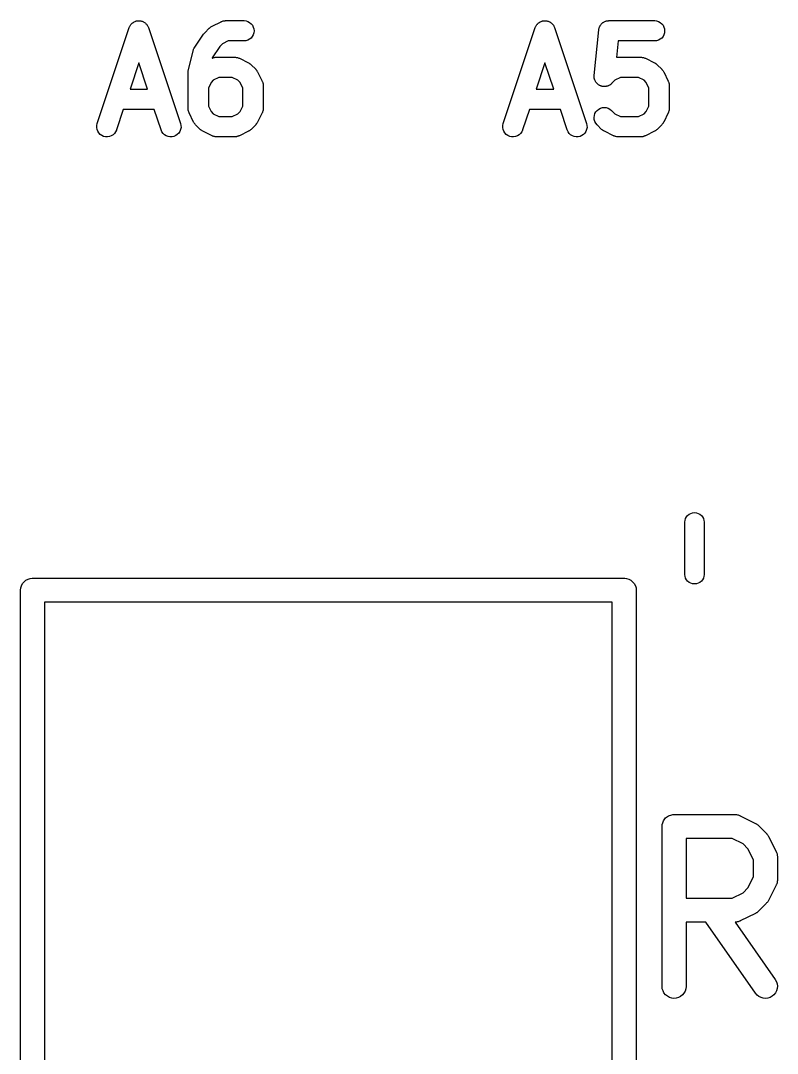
# Model space of a CAD drawing. Extents: x 100.6 to 144.5, y -108 to -92.
# Drawn here: x 117.58 to 122.31, y -99.97 to -93.51 of the extents above; entities that cross this region are included whole.
import ezdxf

# ---------------------------------------------------------------- set-up
doc = ezdxf.new("R2010")
doc.units = 0
doc.header["$MEASUREMENT"] = 0
doc.layers.add('BLACK', color=7, linetype='CONTINUOUS')

msp = doc.modelspace()

# ---------------------------------------------------------------- linework, layer by layer
at = {"layer": 'BLACK', "linetype": 'CONTINUOUS'}
for p, q in [((118.266, -93.5347), (118.267, -93.5332)), ((118.267, -93.5332), (118.27, -93.5303)), ((118.27, -93.5303), (118.273, -93.5271)), ((118.273, -93.5271), (118.275, -93.5261)), ((118.275, -93.5261), (118.276, -93.5248)), ((118.276, -93.5248), (118.28, -93.5225)), ((118.28, -93.5225), (118.283, -93.52)), ((118.283, -93.52), (118.285, -93.5193)), ((118.285, -93.5193), (118.286, -93.5183)), ((118.286, -93.5183), (118.291, -93.5168)), ((118.291, -93.5168), (118.295, -93.515)), ((118.295, -93.515), (118.296, -93.5147)), ((118.296, -93.5147), (118.298, -93.514)), ((118.298, -93.514), (118.302, -93.5133)), ((118.302, -93.5133), (118.307, -93.5124)), ((118.307, -93.5124), (118.309, -93.5123)), ((118.309, -93.5123), (118.31, -93.5121)), ((118.31, -93.5121), (118.315, -93.5122)), ((118.315, -93.5122), (118.319, -93.5121)), ((118.319, -93.5121), (118.321, -93.5124)), ((118.321, -93.5124), (118.323, -93.5125)), ((118.323, -93.5125), (118.327, -93.5135)), ((118.327, -93.5135), (118.331, -93.5143)), ((118.331, -93.5143), (118.333, -93.5149)), ((118.333, -93.5149), (118.335, -93.5153)), ((118.335, -93.5153), (118.339, -93.5172)), ((118.339, -93.5172), (118.343, -93.5187)), ((118.343, -93.5187), (118.344, -93.5197)), ((118.344, -93.5197), (118.346, -93.5205)), ((118.346, -93.5205), (118.35, -93.523)), ((118.35, -93.523), (118.353, -93.5254)), ((118.353, -93.5254), (118.355, -93.5266)), ((118.355, -93.5266), (118.356, -93.5277)), ((118.356, -93.5277), (118.359, -93.5309)), ((118.359, -93.5309), (118.362, -93.5339)), ((118.362, -93.5339), (118.363, -93.5354)), ((118.772, -93.5472), (118.829, -93.5186)), ((118.829, -93.5186), (118.83, -93.5182)), ((118.83, -93.5182), (118.831, -93.5176)), ((118.831, -93.5176), (118.833, -93.5167)), ((118.833, -93.5167), (118.837, -93.5155)), ((118.837, -93.5155), (118.841, -93.514)), ((118.841, -93.514), (118.843, -93.5137)), ((118.843, -93.5137), (118.845, -93.5131)), ((118.845, -93.5131), (118.849, -93.5127)), ((118.849, -93.5127), (118.853, -93.512)), ((118.853, -93.512), (118.855, -93.5121)), ((118.855, -93.5121), (118.857, -93.5119)), ((118.857, -93.5119), (118.971, -93.5119)), ((118.971, -93.5119), (118.972, -93.5119)), ((118.972, -93.5119), (118.985, -93.5133)), ((118.985, -93.5133), (118.996, -93.5171)), ((118.996, -93.5171), (119.007, -93.523)), ((119.007, -93.523), (119.017, -93.531)), ((119.017, -93.531), (119.025, -93.5407)), ((120.806, -93.5347), (120.807, -93.5332)), ((120.807, -93.5332), (120.81, -93.5303)), ((120.81, -93.5303), (120.813, -93.5271)), ((120.813, -93.5271), (120.815, -93.5261)), ((120.815, -93.5261), (120.816, -93.5248)), ((120.816, -93.5248), (120.82, -93.5225)), ((120.82, -93.5225), (120.823, -93.52)), ((120.823, -93.52), (120.825, -93.5193)), ((120.825, -93.5193), (120.826, -93.5183)), ((120.826, -93.5183), (120.831, -93.5168)), ((120.831, -93.5168), (120.835, -93.515)), ((120.835, -93.515), (120.836, -93.5147)), ((120.836, -93.5147), (120.838, -93.514)), ((120.838, -93.514), (120.842, -93.5133)), ((120.842, -93.5133), (120.847, -93.5124)), ((120.847, -93.5124), (120.849, -93.5123)), ((120.849, -93.5123), (120.85, -93.5121)), ((120.85, -93.5121), (120.855, -93.5122)), ((120.855, -93.5122), (120.859, -93.5121)), ((120.859, -93.5121), (120.861, -93.5124)), ((120.861, -93.5124), (120.863, -93.5125)), ((120.863, -93.5125), (120.867, -93.5135)), ((120.867, -93.5135), (120.871, -93.5143)), ((120.871, -93.5143), (120.873, -93.5149)), ((120.873, -93.5149), (120.875, -93.5153)), ((120.875, -93.5153), (120.879, -93.5172)), ((120.879, -93.5172), (120.883, -93.5187)), ((120.883, -93.5187), (120.884, -93.5197)), ((120.884, -93.5197), (120.886, -93.5205)), ((120.886, -93.5205), (120.89, -93.523)), ((120.89, -93.523), (120.893, -93.5254)), ((120.893, -93.5254), (120.895, -93.5266)), ((120.895, -93.5266), (120.896, -93.5277)), ((120.896, -93.5277), (120.899, -93.5309)), ((120.899, -93.5309), (120.902, -93.5339)), ((120.902, -93.5339), (120.903, -93.5354)), ((121.206, -93.5345), (121.208, -93.5325)), ((121.208, -93.5325), (121.21, -93.5304)), ((121.21, -93.5304), (121.212, -93.5282)), ((121.212, -93.5282), (121.215, -93.5259)), ((121.215, -93.5259), (121.217, -93.5243)), ((121.217, -93.5243), (121.219, -93.5225)), ((121.219, -93.5225), (121.222, -93.5209)), ((121.222, -93.5209), (121.225, -93.5191)), ((121.225, -93.5191), (121.228, -93.518)), ((121.228, -93.518), (121.23, -93.5167)), ((121.23, -93.5167), (121.233, -93.5157)), ((121.233, -93.5157), (121.236, -93.5145)), ((121.236, -93.5145), (121.239, -93.514)), ((121.239, -93.514), (121.242, -93.5131)), ((121.242, -93.5131), (121.245, -93.5128)), ((121.245, -93.5128), (121.249, -93.5122)), ((121.249, -93.5122), (121.251, -93.5122)), ((121.251, -93.5122), (121.254, -93.5119)), ((121.254, -93.5119), (121.54, -93.5119)), ((121.54, -93.5119), (121.541, -93.5119)), ((121.541, -93.5119), (121.553, -93.5133)), ((121.553, -93.5133), (121.565, -93.5171)), ((121.565, -93.5171), (121.576, -93.523)), ((121.576, -93.523), (121.585, -93.531)), ((121.585, -93.531), (121.593, -93.5407)), ((118.054, -94.1553), (118.254, -93.5553)), ((118.254, -93.5545), (118.256, -93.5505)), ((118.254, -93.5553), (118.254, -93.5545)), ((118.256, -93.5505), (118.258, -93.5464)), ((118.258, -93.5464), (118.259, -93.5449)), ((118.259, -93.5449), (118.26, -93.5433)), ((118.26, -93.5433), (118.262, -93.5397)), ((118.262, -93.5397), (118.264, -93.536)), ((118.264, -93.536), (118.266, -93.5347)), ((118.363, -93.5354), (118.365, -93.5367)), ((118.365, -93.5367), (118.367, -93.5404)), ((118.367, -93.5404), (118.369, -93.544)), ((118.369, -93.544), (118.37, -93.5457)), ((118.37, -93.5457), (118.371, -93.5472)), ((118.371, -93.5472), (118.373, -93.5513)), ((118.373, -93.5513), (118.375, -93.5553)), ((118.375, -93.5553), (118.575, -94.1553)), ((118.661, -93.6831), (118.719, -93.5973)), ((118.719, -93.5966), (118.723, -93.5921)), ((118.719, -93.5972), (118.719, -93.5966)), ((118.719, -93.5973), (118.719, -93.5972)), ((118.719, -93.5972), (118.719, -93.5972)), ((118.719, -93.5973), (118.719, -93.5973)), ((118.723, -93.5921), (118.727, -93.5877)), ((118.727, -93.5877), (118.755, -93.5591)), ((118.755, -93.5591), (118.756, -93.5585)), ((118.756, -93.5585), (118.759, -93.5563)), ((118.759, -93.5563), (118.761, -93.5538)), ((118.761, -93.5538), (118.763, -93.5524)), ((118.763, -93.5524), (118.765, -93.5507)), ((118.765, -93.5507), (118.769, -93.5491)), ((118.769, -93.5491), (118.772, -93.5472)), ((119.025, -93.5407), (119.03, -93.5516)), ((119.03, -93.5516), (119.034, -93.5635)), ((119.034, -93.5882), (119.03, -93.6)), ((119.034, -93.5635), (119.035, -93.5759)), ((119.035, -93.5759), (119.034, -93.5882)), ((120.594, -94.1553), (120.794, -93.5553)), ((120.794, -93.5545), (120.796, -93.5505)), ((120.794, -93.5553), (120.794, -93.5545)), ((120.796, -93.5505), (120.798, -93.5464)), ((120.798, -93.5464), (120.799, -93.5449)), ((120.799, -93.5449), (120.8, -93.5433)), ((120.8, -93.5433), (120.802, -93.5397)), ((120.802, -93.5397), (120.804, -93.536)), ((120.804, -93.536), (120.806, -93.5347)), ((120.903, -93.5354), (120.905, -93.5367)), ((120.905, -93.5367), (120.907, -93.5404)), ((120.907, -93.5404), (120.909, -93.544)), ((120.909, -93.544), (120.91, -93.5457)), ((120.91, -93.5457), (120.911, -93.5472)), ((120.911, -93.5472), (120.913, -93.5513)), ((120.913, -93.5513), (120.915, -93.5553)), ((120.915, -93.5553), (121.115, -94.1553)), ((121.163, -93.8548), (121.191, -93.5691)), ((121.191, -93.5682), (121.192, -93.5655)), ((121.191, -93.5691), (121.191, -93.5682)), ((121.192, -93.5627), (121.193, -93.5594)), ((121.192, -93.5655), (121.192, -93.5627)), ((121.193, -93.5594), (121.194, -93.5561)), ((121.194, -93.5561), (121.195, -93.5535)), ((121.195, -93.5535), (121.196, -93.5508)), ((121.196, -93.5508), (121.197, -93.5478)), ((121.197, -93.5478), (121.199, -93.5447)), ((121.199, -93.5447), (121.2, -93.5424)), ((121.2, -93.5424), (121.202, -93.5399)), ((121.202, -93.5399), (121.204, -93.5373)), ((121.204, -93.5373), (121.206, -93.5345)), ((121.593, -93.5407), (121.599, -93.5516)), ((121.599, -93.5516), (121.602, -93.5635)), ((121.602, -93.5882), (121.599, -93.6)), ((121.602, -93.5635), (121.603, -93.5759)), ((121.603, -93.5759), (121.602, -93.5882)), ((118.838, -93.6562), (118.821, -93.673)), ((118.872, -93.6389), (118.838, -93.6562)), ((118.971, -93.6389), (118.872, -93.6389)), ((118.984, -93.6377), (118.971, -93.6389)), ((118.996, -93.6341), (118.984, -93.6377)), ((119.007, -93.6283), (118.996, -93.6341)), ((119.016, -93.6205), (119.007, -93.6283)), ((119.024, -93.6109), (119.016, -93.6205)), ((119.03, -93.6), (119.024, -93.6109)), ((121.312, -93.6389), (121.301, -93.7415)), ((121.54, -93.6389), (121.312, -93.6389)), ((121.552, -93.6377), (121.54, -93.6389)), ((121.564, -93.6341), (121.552, -93.6377)), ((121.575, -93.6283), (121.564, -93.6341)), ((121.585, -93.6205), (121.575, -93.6283)), ((121.593, -93.6109), (121.585, -93.6205)), ((121.599, -93.6), (121.593, -93.6109)), ((118.624, -93.8172), (118.653, -93.7029)), ((118.653, -93.702), (118.654, -93.6981)), ((118.653, -93.7029), (118.653, -93.702)), ((118.654, -93.6981), (118.656, -93.694)), ((118.656, -93.694), (118.657, -93.6923)), ((118.657, -93.6904), (118.659, -93.6868)), ((118.657, -93.6923), (118.657, -93.6904)), ((118.659, -93.6868), (118.661, -93.6831)), ((118.821, -93.673), (118.773, -93.7444)), ((118.314, -93.7762), (118.26, -93.9405)), ((118.369, -93.9405), (118.314, -93.7762)), ((118.773, -93.7444), (118.773, -93.7467)), ((118.773, -93.7467), (118.774, -93.7462)), ((118.774, -93.7462), (118.776, -93.7453)), ((118.776, -93.7453), (118.78, -93.744)), ((118.78, -93.744), (118.784, -93.7425)), ((118.784, -93.7425), (118.786, -93.7423)), ((118.786, -93.7423), (118.788, -93.7417)), ((118.788, -93.7417), (118.792, -93.7413)), ((118.792, -93.7413), (118.796, -93.7406)), ((118.796, -93.7406), (118.798, -93.7407)), ((118.798, -93.7407), (118.8, -93.7405)), ((118.8, -93.7405), (118.914, -93.7405)), ((118.914, -93.7405), (118.915, -93.7405)), ((118.915, -93.7405), (118.917, -93.7407)), ((118.917, -93.7407), (118.919, -93.7407)), ((118.919, -93.7407), (118.923, -93.7414)), ((118.923, -93.7414), (118.927, -93.7419)), ((118.927, -93.7419), (118.929, -93.7425)), ((118.929, -93.7425), (118.931, -93.7428)), ((118.931, -93.7428), (118.935, -93.7443)), ((118.935, -93.7443), (118.939, -93.7456)), ((118.939, -93.7456), (118.941, -93.7465)), ((118.941, -93.7465), (118.943, -93.7472)), ((118.943, -93.7472), (119, -93.7758)), ((119, -93.7758), (119.001, -93.7762)), ((119.001, -93.7762), (119.004, -93.7781)), ((119.004, -93.7781), (119.007, -93.7798)), ((119.007, -93.7798), (119.009, -93.7815)), ((119.009, -93.7815), (119.011, -93.7829)), ((119.011, -93.7829), (119.014, -93.7854)), ((119.014, -93.7854), (119.016, -93.7877)), ((119.016, -93.7877), (119.045, -93.8162)), ((120.854, -93.7762), (120.8, -93.9405)), ((120.909, -93.9405), (120.854, -93.7762)), ((121.301, -93.7415), (121.303, -93.7413)), ((121.303, -93.7413), (121.308, -93.7406)), ((121.308, -93.7406), (121.31, -93.7407)), ((121.31, -93.7407), (121.311, -93.7405)), ((121.311, -93.7405), (121.454, -93.7405)), ((121.454, -93.7405), (121.455, -93.7405)), ((121.455, -93.7405), (121.457, -93.7407)), ((121.457, -93.7407), (121.459, -93.7407)), ((121.459, -93.7407), (121.463, -93.7414)), ((121.463, -93.7414), (121.467, -93.7419)), ((121.467, -93.7419), (121.469, -93.7425)), ((121.469, -93.7425), (121.471, -93.7428)), ((121.471, -93.7428), (121.475, -93.7443)), ((121.475, -93.7443), (121.479, -93.7456)), ((121.479, -93.7456), (121.481, -93.7465)), ((121.481, -93.7465), (121.483, -93.7472)), ((121.483, -93.7472), (121.54, -93.7758)), ((121.54, -93.7758), (121.541, -93.7762)), ((121.541, -93.7762), (121.544, -93.7781)), ((121.544, -93.7781), (121.547, -93.7798)), ((121.547, -93.7798), (121.549, -93.7815)), ((121.549, -93.7815), (121.551, -93.7829)), ((121.551, -93.7829), (121.554, -93.7854)), ((121.554, -93.7854), (121.556, -93.7877)), ((121.556, -93.7877), (121.585, -93.8162)), ((118.622, -93.8294), (118.623, -93.8244)), ((118.622, -93.8306), (118.622, -93.8294)), ((118.622, -93.8317), (118.622, -93.8306)), ((118.622, -93.8326), (118.622, -93.8317)), ((118.622, -94.0611), (118.622, -93.8326)), ((118.623, -93.8244), (118.624, -93.8194)), ((118.624, -93.8183), (118.624, -93.8172)), ((118.624, -93.8194), (118.624, -93.8183)), ((119.045, -93.8162), (119.046, -93.8169)), ((119.046, -93.8169), (119.048, -93.8197)), ((119.048, -93.8197), (119.05, -93.8223)), ((119.05, -93.8223), (119.052, -93.8245)), ((119.052, -93.8245), (119.053, -93.8266)), ((119.053, -93.8266), (119.055, -93.8297)), ((119.055, -93.8297), (119.057, -93.8327)), ((119.057, -93.8327), (119.085, -93.8899)), ((121.163, -93.8579), (121.163, -93.8548)), ((121.585, -93.8162), (121.586, -93.8169)), ((121.586, -93.8169), (121.588, -93.8197)), ((121.588, -93.8197), (121.59, -93.8223)), ((121.59, -93.8223), (121.592, -93.8245)), ((121.592, -93.8245), (121.593, -93.8266)), ((121.593, -93.8266), (121.595, -93.8297)), ((121.595, -93.8297), (121.597, -93.8327)), ((121.597, -93.8327), (121.625, -93.8899)), ((118.766, -93.8988), (118.749, -93.9333)), ((118.78, -93.8848), (118.766, -93.8988)), ((118.815, -93.8675), (118.78, -93.8848)), ((118.899, -93.8675), (118.815, -93.8675)), ((118.934, -93.8848), (118.899, -93.8675)), ((118.948, -93.8988), (118.934, -93.8848)), ((118.965, -93.9333), (118.948, -93.8988)), ((119.085, -93.8899), (119.086, -93.8907)), ((119.086, -93.8907), (119.086, -93.8924)), ((119.086, -93.8924), (119.087, -93.8941)), ((119.087, -93.8941), (119.089, -93.8983)), ((119.089, -93.8983), (119.09, -93.9023)), ((119.09, -93.9023), (119.09, -93.9042)), ((119.09, -93.9042), (119.091, -93.906)), ((119.091, -93.906), (119.091, -93.9103)), ((119.091, -93.9103), (119.092, -93.9146)), ((119.092, -93.9146), (119.092, -93.9164)), ((119.092, -93.9164), (119.092, -93.9183)), ((119.092, -93.9183), (119.092, -94.0611)), ((121.162, -93.8609), (121.163, -93.8579)), ((121.163, -93.8641), (121.162, -93.8609)), ((121.163, -93.8672), (121.163, -93.8641)), ((121.163, -93.8702), (121.163, -93.8672)), ((121.163, -93.8733), (121.163, -93.8702)), ((121.164, -93.8763), (121.163, -93.8733)), ((121.165, -93.8794), (121.164, -93.8763)), ((121.166, -93.8822), (121.165, -93.8794)), ((121.167, -93.8851), (121.166, -93.8822)), ((121.168, -93.8879), (121.167, -93.8851)), ((121.17, -93.8908), (121.168, -93.8879)), ((121.171, -93.8934), (121.17, -93.8908)), ((121.173, -93.8961), (121.171, -93.8934)), ((121.175, -93.8985), (121.173, -93.8961)), ((121.176, -93.9012), (121.175, -93.8985)), ((121.179, -93.9034), (121.176, -93.9012)), ((121.181, -93.9057), (121.179, -93.9034)), ((121.183, -93.9077), (121.181, -93.9057)), ((121.185, -93.91), (121.183, -93.9077)), ((121.188, -93.9117), (121.185, -93.91)), ((121.19, -93.9137), (121.188, -93.9117)), ((121.193, -93.9152), (121.19, -93.9137)), ((121.195, -93.9169), (121.193, -93.9152)), ((121.198, -93.9181), (121.195, -93.9169)), ((121.201, -93.9196), (121.198, -93.9181)), ((121.204, -93.9205), (121.201, -93.9196)), ((121.207, -93.9218), (121.204, -93.9205)), ((121.21, -93.9224), (121.207, -93.9218)), ((121.246, -93.921), (121.244, -93.9221)), ((121.249, -93.9201), (121.246, -93.921)), ((121.252, -93.9186), (121.249, -93.9201)), ((121.255, -93.9175), (121.252, -93.9186)), ((121.258, -93.9158), (121.255, -93.9175)), ((121.26, -93.9144), (121.258, -93.9158)), ((121.263, -93.9124), (121.26, -93.9144)), ((121.265, -93.9107), (121.263, -93.9124)), ((121.268, -93.9086), (121.265, -93.9107)), ((121.27, -93.9067), (121.268, -93.9086)), ((121.271, -93.906), (121.27, -93.9067)), ((121.292, -93.8848), (121.271, -93.906)), ((121.326, -93.8675), (121.292, -93.8848)), ((121.439, -93.8675), (121.326, -93.8675)), ((121.474, -93.8848), (121.439, -93.8675)), ((121.488, -93.8988), (121.474, -93.8848)), ((121.505, -93.9333), (121.488, -93.8988)), ((121.625, -93.8899), (121.626, -93.8907)), ((121.626, -93.8907), (121.626, -93.8924)), ((121.626, -93.8924), (121.627, -93.8941)), ((121.627, -93.8941), (121.629, -93.8983)), ((121.629, -93.8983), (121.63, -93.9023)), ((121.63, -93.9023), (121.63, -93.9042)), ((121.63, -93.9042), (121.631, -93.906)), ((121.631, -93.906), (121.631, -93.9103)), ((121.631, -93.9103), (121.632, -93.9146)), ((121.632, -93.9146), (121.632, -93.9164)), ((121.632, -93.9164), (121.632, -93.9183)), ((121.632, -93.9183), (121.632, -94.0611)), ((118.26, -93.9405), (118.369, -93.9405)), ((118.749, -93.9333), (118.749, -94.0462)), ((118.965, -94.0462), (118.965, -93.9333)), ((120.8, -93.9405), (120.909, -93.9405)), ((121.213, -93.9233), (121.21, -93.9224)), ((121.216, -93.9236), (121.213, -93.9233)), ((121.219, -93.9243), (121.216, -93.9236)), ((121.222, -93.9243), (121.219, -93.9243)), ((121.225, -93.9246), (121.222, -93.9243)), ((121.228, -93.9244), (121.225, -93.9246)), ((121.231, -93.9244), (121.228, -93.9244)), ((121.234, -93.9238), (121.231, -93.9244)), ((121.237, -93.9236), (121.234, -93.9238)), ((121.24, -93.9227), (121.237, -93.9236)), ((121.244, -93.9221), (121.24, -93.9227)), ((121.505, -94.0462), (121.505, -93.9333)), ((118.749, -94.0462), (118.766, -94.0807)), ((118.948, -94.0807), (118.965, -94.0462)), ((121.488, -94.0807), (121.505, -94.0462)), ((118.217, -94.0675), (118.175, -94.1955)), ((118.411, -94.0675), (118.217, -94.0675)), ((118.454, -94.1955), (118.411, -94.0675)), ((118.622, -94.063), (118.622, -94.0611)), ((118.622, -94.0649), (118.622, -94.063)), ((118.623, -94.0691), (118.622, -94.0649)), ((118.623, -94.0735), (118.623, -94.0691)), ((118.624, -94.0753), (118.623, -94.0735)), ((118.624, -94.0771), (118.624, -94.0753)), ((118.626, -94.0812), (118.624, -94.0771)), ((118.627, -94.0853), (118.626, -94.0812)), ((118.628, -94.087), (118.627, -94.0853)), ((118.629, -94.0887), (118.628, -94.087)), ((118.629, -94.0895), (118.629, -94.0887)), ((118.657, -94.1467), (118.629, -94.0895)), ((118.766, -94.0807), (118.78, -94.0947)), ((118.78, -94.0947), (118.815, -94.1119)), ((118.815, -94.1119), (118.899, -94.1119)), ((118.899, -94.1119), (118.934, -94.0947)), ((118.934, -94.0947), (118.948, -94.0807)), ((119.085, -94.0895), (119.057, -94.1467)), ((119.086, -94.0878), (119.085, -94.0895)), ((119.087, -94.0862), (119.086, -94.0878)), ((119.088, -94.082), (119.087, -94.0862)), ((119.09, -94.078), (119.088, -94.082)), ((119.091, -94.0743), (119.09, -94.0761)), ((119.09, -94.0761), (119.09, -94.078)), ((119.092, -94.0658), (119.091, -94.07)), ((119.091, -94.07), (119.091, -94.0743)), ((119.092, -94.0611), (119.092, -94.062)), ((119.092, -94.062), (119.092, -94.0639)), ((119.092, -94.0639), (119.092, -94.0658)), ((120.757, -94.0675), (120.715, -94.1955)), ((120.951, -94.0675), (120.757, -94.0675)), ((120.994, -94.1955), (120.951, -94.0675)), ((121.162, -94.1176), (121.164, -94.1053)), ((121.164, -94.1053), (121.167, -94.0935)), ((121.167, -94.0935), (121.173, -94.0826)), ((121.173, -94.0826), (121.181, -94.0731)), ((121.181, -94.0731), (121.191, -94.0653)), ((121.191, -94.0653), (121.202, -94.0595)), ((121.202, -94.0595), (121.214, -94.056)), ((121.214, -94.056), (121.226, -94.0548)), ((121.226, -94.0548), (121.238, -94.056)), ((121.238, -94.056), (121.25, -94.0597)), ((121.25, -94.0597), (121.261, -94.0655)), ((121.261, -94.0655), (121.271, -94.0734)), ((121.271, -94.0734), (121.292, -94.0947)), ((121.292, -94.0947), (121.326, -94.1119)), ((121.326, -94.1119), (121.439, -94.1119)), ((121.439, -94.1119), (121.474, -94.0947)), ((121.474, -94.0947), (121.488, -94.0807)), ((121.625, -94.0895), (121.597, -94.1467)), ((121.626, -94.0878), (121.625, -94.0895)), ((121.627, -94.0862), (121.626, -94.0878)), ((121.628, -94.082), (121.627, -94.0862)), ((121.63, -94.078), (121.628, -94.082)), ((121.631, -94.0743), (121.63, -94.0761)), ((121.63, -94.0761), (121.63, -94.078)), ((121.632, -94.0658), (121.631, -94.07)), ((121.631, -94.07), (121.631, -94.0743)), ((121.632, -94.0611), (121.632, -94.062)), ((121.632, -94.062), (121.632, -94.0639)), ((121.632, -94.0639), (121.632, -94.0658)), ((118.051, -94.1674), (118.054, -94.1553)), ((118.051, -94.1798), (118.051, -94.1674)), ((118.053, -94.192), (118.051, -94.1798)), ((118.575, -94.1553), (118.575, -94.1562)), ((118.575, -94.1562), (118.577, -94.1683)), ((118.577, -94.1683), (118.578, -94.1807)), ((118.659, -94.1497), (118.657, -94.1467)), ((118.661, -94.1529), (118.659, -94.1497)), ((118.663, -94.1549), (118.661, -94.1529)), ((118.664, -94.1572), (118.663, -94.1549)), ((118.667, -94.1598), (118.664, -94.1572)), ((118.669, -94.1626), (118.667, -94.1598)), ((118.669, -94.1632), (118.669, -94.1626)), ((118.698, -94.1918), (118.669, -94.1632)), ((119.045, -94.1632), (119.016, -94.1918)), ((119.047, -94.1604), (119.045, -94.1632)), ((119.05, -94.1579), (119.047, -94.1604)), ((119.051, -94.1557), (119.05, -94.1579)), ((119.053, -94.1536), (119.051, -94.1557)), ((119.054, -94.1505), (119.053, -94.1536)), ((119.056, -94.1475), (119.054, -94.1505)), ((119.057, -94.1467), (119.056, -94.1475)), ((120.591, -94.1674), (120.594, -94.1553)), ((120.591, -94.1798), (120.591, -94.1674)), ((120.593, -94.192), (120.591, -94.1798)), ((121.115, -94.1553), (121.115, -94.1562)), ((121.115, -94.1562), (121.117, -94.1683)), ((121.117, -94.1683), (121.118, -94.1807)), ((121.163, -94.13), (121.162, -94.1176)), ((121.167, -94.1419), (121.163, -94.13)), ((121.172, -94.1529), (121.167, -94.1419)), ((121.18, -94.1626), (121.172, -94.1529)), ((121.181, -94.1632), (121.18, -94.1626)), ((121.209, -94.1918), (121.181, -94.1632)), ((121.585, -94.1632), (121.556, -94.1918)), ((121.587, -94.1604), (121.585, -94.1632)), ((121.59, -94.1579), (121.587, -94.1604)), ((121.591, -94.1557), (121.59, -94.1579)), ((121.593, -94.1536), (121.591, -94.1557)), ((121.594, -94.1505), (121.593, -94.1536)), ((121.596, -94.1475), (121.594, -94.1505)), ((121.597, -94.1467), (121.596, -94.1475)), ((118.057, -94.2036), (118.053, -94.192)), ((118.064, -94.2141), (118.057, -94.2036)), ((118.072, -94.2232), (118.064, -94.2141)), ((118.083, -94.2304), (118.072, -94.2232)), ((118.094, -94.2355), (118.083, -94.2304)), ((118.106, -94.2384), (118.094, -94.2355)), ((118.118, -94.2388), (118.106, -94.2384)), ((118.13, -94.2368), (118.118, -94.2388)), ((118.142, -94.2325), (118.13, -94.2368)), ((118.153, -94.226), (118.142, -94.2325)), ((118.162, -94.2176), (118.153, -94.226)), ((118.169, -94.2076), (118.162, -94.2176)), ((118.174, -94.1963), (118.169, -94.2076)), ((118.175, -94.1955), (118.174, -94.1963)), ((118.459, -94.2068), (118.454, -94.1955)), ((118.466, -94.2169), (118.459, -94.2068)), ((118.475, -94.2255), (118.466, -94.2169)), ((118.486, -94.2321), (118.475, -94.2255)), ((118.497, -94.2366), (118.486, -94.2321)), ((118.509, -94.2387), (118.497, -94.2366)), ((118.522, -94.2385), (118.509, -94.2387)), ((118.534, -94.2358), (118.522, -94.2385)), ((118.545, -94.2308), (118.534, -94.2358)), ((118.555, -94.2238), (118.545, -94.2308)), ((118.564, -94.2148), (118.555, -94.2238)), ((118.571, -94.2044), (118.564, -94.2148)), ((118.575, -94.1929), (118.571, -94.2044)), ((118.578, -94.1807), (118.575, -94.1929)), ((118.701, -94.194), (118.698, -94.1918)), ((118.703, -94.1965), (118.701, -94.194)), ((118.705, -94.1979), (118.703, -94.1965)), ((118.708, -94.1996), (118.705, -94.1979)), ((118.711, -94.2013), (118.708, -94.1996)), ((118.714, -94.2033), (118.711, -94.2013)), ((118.714, -94.2037), (118.714, -94.2033)), ((118.772, -94.2322), (118.714, -94.2037)), ((118.773, -94.2329), (118.772, -94.2322)), ((118.775, -94.2338), (118.773, -94.2329)), ((118.779, -94.2351), (118.775, -94.2338)), ((118.783, -94.2367), (118.779, -94.2351)), ((118.785, -94.237), (118.783, -94.2367)), ((118.787, -94.2375), (118.785, -94.237)), ((118.791, -94.238), (118.787, -94.2375)), ((118.795, -94.2388), (118.791, -94.238)), ((118.797, -94.2387), (118.795, -94.2388)), ((118.799, -94.2389), (118.797, -94.2387)), ((118.8, -94.2389), (118.799, -94.2389)), ((118.914, -94.2389), (118.8, -94.2389)), ((118.916, -94.2387), (118.914, -94.2389)), ((118.918, -94.2388), (118.916, -94.2387)), ((118.922, -94.2381), (118.918, -94.2388)), ((118.927, -94.2377), (118.922, -94.2381)), ((118.928, -94.2372), (118.927, -94.2377)), ((118.93, -94.2369), (118.928, -94.2372)), ((118.934, -94.2354), (118.93, -94.2369)), ((118.938, -94.2341), (118.934, -94.2354)), ((118.94, -94.2333), (118.938, -94.2341)), ((118.942, -94.2326), (118.94, -94.2333)), ((118.943, -94.2322), (118.942, -94.2326)), ((119, -94.2037), (118.943, -94.2322)), ((119.003, -94.2018), (119, -94.2037)), ((119.006, -94.2001), (119.003, -94.2018)), ((119.008, -94.1985), (119.006, -94.2001)), ((119.01, -94.1971), (119.008, -94.1985)), ((119.013, -94.1946), (119.01, -94.1971)), ((119.016, -94.1924), (119.013, -94.1946)), ((119.016, -94.1918), (119.016, -94.1924)), ((120.597, -94.2036), (120.593, -94.192)), ((120.604, -94.2141), (120.597, -94.2036)), ((120.612, -94.2232), (120.604, -94.2141)), ((120.623, -94.2304), (120.612, -94.2232)), ((120.634, -94.2355), (120.623, -94.2304)), ((120.646, -94.2384), (120.634, -94.2355)), ((120.658, -94.2388), (120.646, -94.2384)), ((120.67, -94.2368), (120.658, -94.2388)), ((120.682, -94.2325), (120.67, -94.2368)), ((120.693, -94.226), (120.682, -94.2325)), ((120.702, -94.2176), (120.693, -94.226)), ((120.709, -94.2076), (120.702, -94.2176)), ((120.714, -94.1963), (120.709, -94.2076)), ((120.715, -94.1955), (120.714, -94.1963)), ((120.999, -94.2068), (120.994, -94.1955)), ((121.006, -94.2169), (120.999, -94.2068)), ((121.015, -94.2255), (121.006, -94.2169)), ((121.026, -94.2321), (121.015, -94.2255)), ((121.037, -94.2366), (121.026, -94.2321)), ((121.049, -94.2387), (121.037, -94.2366)), ((121.062, -94.2385), (121.049, -94.2387)), ((121.074, -94.2358), (121.062, -94.2385)), ((121.085, -94.2308), (121.074, -94.2358)), ((121.095, -94.2238), (121.085, -94.2308)), ((121.104, -94.2148), (121.095, -94.2238)), ((121.111, -94.2044), (121.104, -94.2148)), ((121.115, -94.1929), (121.111, -94.2044)), ((121.118, -94.1807), (121.115, -94.1929)), ((121.212, -94.194), (121.209, -94.1918)), ((121.215, -94.1965), (121.212, -94.194)), ((121.217, -94.1979), (121.215, -94.1965)), ((121.219, -94.1996), (121.217, -94.1979)), ((121.222, -94.2013), (121.219, -94.1996)), ((121.225, -94.2033), (121.222, -94.2013)), ((121.226, -94.2037), (121.225, -94.2033)), ((121.283, -94.2322), (121.226, -94.2037)), ((121.285, -94.2329), (121.283, -94.2322)), ((121.286, -94.2338), (121.285, -94.2329)), ((121.291, -94.2351), (121.286, -94.2338)), ((121.295, -94.2367), (121.291, -94.2351)), ((121.296, -94.237), (121.295, -94.2367)), ((121.298, -94.2375), (121.296, -94.237)), ((121.303, -94.238), (121.298, -94.2375)), ((121.307, -94.2388), (121.303, -94.238)), ((121.309, -94.2387), (121.307, -94.2388)), ((121.311, -94.2389), (121.309, -94.2387)), ((121.454, -94.2389), (121.311, -94.2389)), ((121.311, -94.2389), (121.311, -94.2389)), ((121.456, -94.2387), (121.454, -94.2389)), ((121.458, -94.2388), (121.456, -94.2387)), ((121.462, -94.2381), (121.458, -94.2388)), ((121.467, -94.2377), (121.462, -94.2381)), ((121.468, -94.2372), (121.467, -94.2377)), ((121.47, -94.2369), (121.468, -94.2372)), ((121.474, -94.2354), (121.47, -94.2369)), ((121.478, -94.2341), (121.474, -94.2354)), ((121.48, -94.2333), (121.478, -94.2341)), ((121.482, -94.2326), (121.48, -94.2333)), ((121.483, -94.2322), (121.482, -94.2326)), ((121.54, -94.2037), (121.483, -94.2322)), ((121.543, -94.2018), (121.54, -94.2037)), ((121.546, -94.2001), (121.543, -94.2018)), ((121.548, -94.1985), (121.546, -94.2001)), ((121.55, -94.1971), (121.548, -94.1985)), ((121.553, -94.1946), (121.55, -94.1971)), ((121.556, -94.1924), (121.553, -94.1946)), ((121.556, -94.1918), (121.556, -94.1924)), ((121.731, -96.638), (121.734, -96.6266)), ((121.734, -96.6266), (121.74, -96.6162)), ((121.74, -96.6162), (121.747, -96.6071)), ((121.747, -96.6071), (121.757, -96.5996)), ((121.757, -96.5996), (121.767, -96.594)), ((121.767, -96.594), (121.778, -96.5906)), ((121.778, -96.5906), (121.79, -96.5894)), ((121.79, -96.5894), (121.802, -96.5906)), ((121.802, -96.5906), (121.813, -96.594)), ((121.813, -96.594), (121.823, -96.5996)), ((121.823, -96.5996), (121.833, -96.6071)), ((121.833, -96.6071), (121.84, -96.6162)), ((121.84, -96.6162), (121.846, -96.6266)), ((121.846, -96.6266), (121.849, -96.638)), ((121.73, -96.6468), (121.731, -96.638)), ((121.73, -96.9782), (121.73, -96.6468)), ((121.849, -96.638), (121.85, -96.6468)), ((121.85, -96.6468), (121.85, -96.9782)), ((117.587, -97.0331), (117.597, -97.0217)), ((117.597, -97.0217), (117.608, -97.0123)), ((117.608, -97.0123), (117.621, -97.0054)), ((117.621, -97.0054), (117.635, -97.0011)), ((117.635, -97.0011), (117.646, -97)), ((117.646, -97), (117.65, -96.9996)), ((117.65, -96.9996), (117.654, -97)), ((117.654, -97), (121.346, -97)), ((121.346, -97), (121.35, -96.9996)), ((121.35, -96.9996), (121.354, -97)), ((121.354, -97), (121.365, -97.0011)), ((121.365, -97.0011), (121.379, -97.0054)), ((121.379, -97.0054), (121.392, -97.0123)), ((121.392, -97.0123), (121.403, -97.0217)), ((121.403, -97.0217), (121.413, -97.0331)), ((121.731, -96.987), (121.73, -96.9782)), ((121.734, -96.9984), (121.731, -96.987)), ((121.74, -97.0088), (121.734, -96.9984)), ((121.747, -97.0179), (121.74, -97.0088)), ((121.757, -97.0254), (121.747, -97.0179)), ((121.833, -97.0179), (121.823, -97.0254)), ((121.84, -97.0088), (121.833, -97.0179)), ((121.846, -96.9984), (121.84, -97.0088)), ((121.849, -96.987), (121.846, -96.9984)), ((121.85, -96.9782), (121.849, -96.987)), ((117.575, -97.075), (117.576, -97.0603)), ((117.575, -97.0787), (117.575, -97.075)), ((117.575, -103.171), (117.575, -97.0787)), ((117.576, -97.0603), (117.58, -97.0462)), ((117.58, -97.0462), (117.587, -97.0331)), ((121.413, -97.0331), (121.42, -97.0462)), ((121.42, -97.0462), (121.424, -97.0603)), ((121.424, -97.0603), (121.425, -97.075)), ((121.425, -97.075), (121.425, -97.0787)), ((121.425, -97.0787), (121.425, -103.171)), ((121.767, -97.031), (121.757, -97.0254)), ((121.778, -97.0344), (121.767, -97.031)), ((121.79, -97.0356), (121.778, -97.0344)), ((121.802, -97.0344), (121.79, -97.0356)), ((121.813, -97.031), (121.802, -97.0344)), ((121.823, -97.0254), (121.813, -97.031)), ((117.725, -97.15), (117.725, -103.1)), ((121.275, -97.15), (117.725, -97.15)), ((121.275, -103.1), (121.275, -97.15)), ((121.6, -98.51), (121.605, -98.5046)), ((121.605, -98.5046), (121.609, -98.4992)), ((121.609, -98.4988), (121.615, -98.4944)), ((121.609, -98.499), (121.609, -98.4988)), ((121.609, -98.4992), (121.609, -98.499)), ((121.615, -98.4944), (121.62, -98.4899)), ((121.62, -98.4899), (121.621, -98.4898)), ((121.621, -98.4896), (121.627, -98.4864)), ((121.621, -98.4898), (121.621, -98.4896)), ((121.627, -98.4864), (121.633, -98.483)), ((121.633, -98.483), (121.634, -98.483)), ((121.634, -98.4828), (121.641, -98.4808)), ((121.634, -98.483), (121.634, -98.4828)), ((121.641, -98.4808), (121.647, -98.4788)), ((121.647, -98.4788), (121.648, -98.4788)), ((121.648, -98.4787), (121.655, -98.4781)), ((121.648, -98.4788), (121.648, -98.4787)), ((121.655, -98.4781), (121.662, -98.4774)), ((121.662, -98.4774), (122.043, -98.4774)), ((122.043, -98.4774), (122.044, -98.4774)), ((122.044, -98.4774), (122.046, -98.4776)), ((122.046, -98.4776), (122.048, -98.4776)), ((122.048, -98.4776), (122.053, -98.4784)), ((122.053, -98.4784), (122.058, -98.479)), ((122.058, -98.479), (122.061, -98.4797)), ((122.061, -98.4797), (122.063, -98.4801)), ((122.063, -98.4801), (122.068, -98.4819)), ((122.068, -98.4819), (122.072, -98.4834)), ((122.072, -98.4834), (122.074, -98.4845)), ((122.074, -98.4845), (122.076, -98.4853)), ((122.076, -98.4853), (122.172, -98.5329)), ((121.587, -98.5513), (121.588, -98.5443)), ((121.587, -98.5518), (121.587, -98.5513)), ((121.587, -98.5519), (121.587, -98.5518)), ((121.587, -98.5524), (121.587, -98.5519)), ((121.587, -98.5519), (121.587, -98.5519)), ((121.587, -99.5524), (121.587, -98.5524)), ((121.588, -98.5373), (121.589, -98.537)), ((121.588, -98.5443), (121.588, -98.5373)), ((121.589, -98.5368), (121.591, -98.5301)), ((121.589, -98.537), (121.589, -98.5368)), ((121.591, -98.5301), (121.593, -98.5233)), ((121.593, -98.5228), (121.596, -98.5166)), ((121.593, -98.5231), (121.593, -98.5228)), ((121.593, -98.5233), (121.593, -98.5231)), ((121.596, -98.5166), (121.6, -98.5104)), ((121.6, -98.5102), (121.6, -98.51)), ((121.6, -98.5104), (121.6, -98.5102)), ((122.172, -98.5329), (122.173, -98.5334)), ((122.173, -98.5334), (122.176, -98.5357)), ((122.176, -98.5357), (122.18, -98.5377)), ((122.18, -98.5377), (122.182, -98.5397)), ((122.182, -98.5397), (122.185, -98.5414)), ((122.185, -98.5414), (122.188, -98.5443)), ((122.188, -98.5443), (122.191, -98.547)), ((122.191, -98.547), (122.239, -98.5946)), ((121.737, -98.6274), (121.737, -99.0012)), ((122.025, -98.6274), (121.737, -98.6274)), ((122.094, -98.6616), (122.025, -98.6274)), ((122.239, -98.5946), (122.239, -98.5953)), ((122.239, -98.5953), (122.242, -98.5986)), ((122.242, -98.5986), (122.245, -98.6017)), ((122.245, -98.6017), (122.247, -98.6043)), ((122.247, -98.6043), (122.249, -98.6068)), ((122.249, -98.6068), (122.251, -98.6105)), ((122.251, -98.6105), (122.253, -98.6141)), ((122.253, -98.6141), (122.3, -98.7093)), ((122.124, -98.692), (122.094, -98.6616)), ((122.158, -98.7606), (122.124, -98.692)), ((122.158, -98.868), (122.158, -98.7606)), ((122.3, -98.7093), (122.301, -98.7103)), ((122.301, -98.7103), (122.302, -98.7123)), ((122.302, -98.7123), (122.303, -98.7143)), ((122.303, -98.7143), (122.304, -98.7192)), ((122.304, -98.7192), (122.306, -98.724)), ((122.306, -98.724), (122.306, -98.7262)), ((122.306, -98.7262), (122.307, -98.7283)), ((122.307, -98.7283), (122.307, -98.7334)), ((122.307, -98.7334), (122.308, -98.7385)), ((122.308, -98.7385), (122.308, -98.7407)), ((122.308, -98.7407), (122.308, -98.7429)), ((122.308, -98.7429), (122.308, -98.8857)), ((122.124, -98.9365), (122.158, -98.868)), ((122.308, -98.8912), (122.307, -98.8962)), ((122.308, -98.8857), (122.308, -98.8868)), ((122.308, -98.8868), (122.308, -98.889)), ((122.308, -98.889), (122.308, -98.8912)), ((122.094, -98.9669), (122.124, -98.9365)), ((122.3, -98.9193), (122.253, -99.0145)), ((122.301, -98.9172), (122.3, -98.9193)), ((122.302, -98.9153), (122.301, -98.9172)), ((122.304, -98.9104), (122.302, -98.9153)), ((122.306, -98.9056), (122.304, -98.9104)), ((122.307, -98.9013), (122.306, -98.9034)), ((122.306, -98.9034), (122.306, -98.9056)), ((122.307, -98.8962), (122.307, -98.9013)), ((121.737, -99.0012), (122.025, -99.0012)), ((122.025, -99.0012), (122.094, -98.9669)), ((122.248, -99.0227), (122.246, -99.0251)), ((122.25, -99.019), (122.248, -99.0227)), ((122.252, -99.0154), (122.25, -99.019)), ((122.253, -99.0145), (122.252, -99.0154)), ((122.184, -99.0879), (122.181, -99.0895)), ((122.187, -99.085), (122.184, -99.0879)), ((122.19, -99.0823), (122.187, -99.085)), ((122.191, -99.0816), (122.19, -99.0823)), ((122.239, -99.034), (122.191, -99.0816)), ((122.241, -99.0307), (122.239, -99.034)), ((122.244, -99.0277), (122.241, -99.0307)), ((122.246, -99.0251), (122.244, -99.0277)), ((121.861, -99.1512), (121.737, -99.1512)), ((121.737, -99.1512), (121.737, -99.5524)), ((122.172, -99.5954), (121.861, -99.1512)), ((122.045, -99.151), (122.044, -99.1511)), ((122.044, -99.1511), (122.295, -99.5094)), ((122.047, -99.1511), (122.045, -99.151)), ((122.052, -99.1503), (122.047, -99.1511)), ((122.057, -99.1498), (122.052, -99.1503)), ((122.06, -99.1491), (122.057, -99.1498)), ((122.062, -99.1488), (122.06, -99.1491)), ((122.067, -99.147), (122.062, -99.1488)), ((122.071, -99.1455), (122.067, -99.147)), ((122.073, -99.1445), (122.071, -99.1455)), ((122.075, -99.1437), (122.073, -99.1445)), ((122.076, -99.1433), (122.075, -99.1437)), ((122.172, -99.0957), (122.076, -99.1433)), ((122.175, -99.0934), (122.172, -99.0957)), ((122.179, -99.0915), (122.175, -99.0934)), ((122.181, -99.0895), (122.179, -99.0915)), ((122.295, -99.5094), (122.295, -99.5102)), ((122.295, -99.5102), (122.302, -99.5231)), ((122.302, -99.5231), (122.307, -99.5371)), ((122.307, -99.5371), (122.308, -99.5516)), ((121.588, -99.5669), (121.587, -99.5524)), ((121.593, -99.581), (121.588, -99.5669)), ((121.599, -99.5939), (121.593, -99.581)), ((121.609, -99.6052), (121.599, -99.5939)), ((121.62, -99.6146), (121.609, -99.6052)), ((121.714, -99.606), (121.703, -99.6151)), ((121.724, -99.5948), (121.714, -99.606)), ((121.731, -99.5819), (121.724, -99.5948)), ((121.735, -99.568), (121.731, -99.5819)), ((121.737, -99.5534), (121.735, -99.568)), ((121.737, -99.5524), (121.737, -99.5534)), ((122.181, -99.6065), (122.172, -99.5954)), ((122.287, -99.6047), (122.276, -99.6141)), ((122.296, -99.5932), (122.287, -99.6047)), ((122.303, -99.5802), (122.296, -99.5932)), ((122.307, -99.5662), (122.303, -99.5802)), ((122.308, -99.5516), (122.307, -99.5662)), ((121.633, -99.6215), (121.62, -99.6146)), ((121.647, -99.6258), (121.633, -99.6215)), ((121.661, -99.6274), (121.647, -99.6258)), ((121.676, -99.6261), (121.661, -99.6274)), ((121.69, -99.6219), (121.676, -99.6261)), ((121.703, -99.6151), (121.69, -99.6219)), ((122.193, -99.6156), (122.181, -99.6065)), ((122.206, -99.6222), (122.193, -99.6156)), ((122.22, -99.6262), (122.206, -99.6222)), ((122.235, -99.6274), (122.22, -99.6262)), ((122.249, -99.6257), (122.235, -99.6274)), ((122.263, -99.6212), (122.249, -99.6257)), ((122.276, -99.6141), (122.263, -99.6212))]:
    msp.add_line(p, q, dxfattribs=at)

doc.saveas('drawing.dxf')
